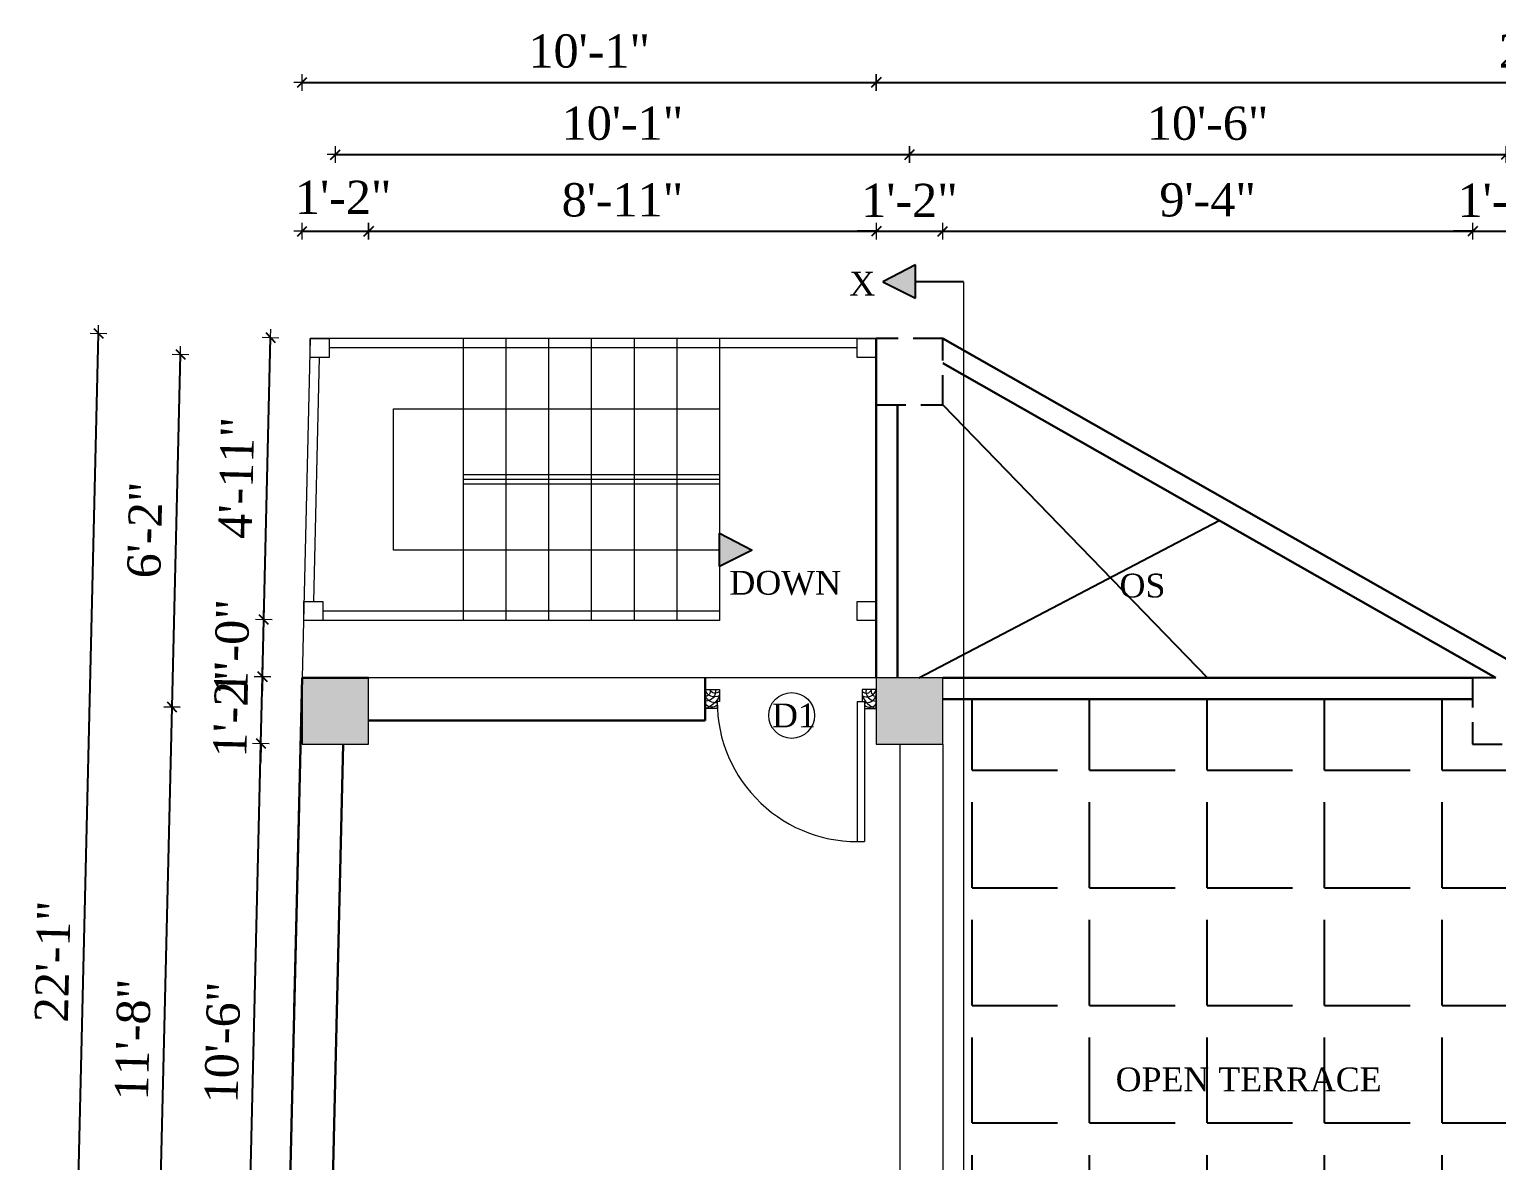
# Model space of a CAD drawing. Header units: inches. Extents: x 151827 to 346502, y -56182 to -23217.
# Drawn here: x 161632.8 to 161941.8, y -26557.4 to -26319.4 of the extents above; entities that cross this region are included whole.
import ezdxf

# ---------------------------------------------------------------- set-up
doc = ezdxf.new("R2010")
doc.units = ezdxf.units.IN
doc.header["$LTSCALE"] = 5
doc.header["$MEASUREMENT"] = 0
doc.linetypes.add('HIDDEN', pattern=[0.375, 0.25, -0.125])
for name, color, linetype, lineweight in [('A-WALL', 7, 'Continuous', 9), ('Dimension', 7, 'Continuous', 18), ('DOOR', 62, 'Continuous', 0)]:
    doc.layers.add(name, color=color, linetype=linetype, lineweight=lineweight)
doc.layers.add('dim line', color=7, linetype='Continuous', lineweight=15, true_color=0xfab2b2)
doc.layers.add('TEXT', color=6, linetype='Continuous')
doc.layers.add('WALL', color=7, linetype='Continuous')
doc.styles.add('ordinary', font='times.ttf')
doc.dimstyles.new('Copy of 96', dxfattribs={"dimtxt": 7, "dimasz": 4, "dimexe": 0.5, "dimexo": 0.5, "dimgap": 3, "dimtad": 1, "dimdec": 1, "dimzin": 11, "dimdsep": 46, "dimlunit": 4, "dimtxsty": 'ordinary', "dimblk": 'OBLIQUE', "dimcen": 0.09, "dimse1": 1, "dimse2": 1, "dimclrt": 6, "dimazin": 0, "dimtfac": 1, "dimtdec": 1, "dimtix": 1, "dimtmove": 2, "dimatfit": 3, "dimldrblk": 'leader', "dimfxl": 0.5, "dimfxlon": 1, "dimtolj": 1, "dimtzin": 0, "dimarcsym": 0})

# ---------------------------------------------------------------- blocks, each defined once
blk = doc.blocks.new('oblique')
at = {"color": 0, "lineweight": -2}
blk.add_line((0.25, 0.25), (-0.25, -0.25), dxfattribs=at)
at = {"layer": 'dim line', "lineweight": 9}
for p, q in [((-0.4375, 0), (0.4375, 0)), ((0, 0.4375), (0, -0.4375))]:
    blk.add_line(p, q, dxfattribs=at)
blk = doc.blocks.new('*D898')
at = {"layer": 'A-WALL', "color": 0, "lineweight": -2, "ltscale": 5, "transparency": 16777216}
blk.add_line((162115.56, -26455.78), (162115.56, -26398.4), dxfattribs=at)
at = {"layer": 'Defpoints', "color": 0, "ltscale": 5, "transparency": 16777216}
for p in [(161825.12, -26398.4), (162115.56, -26398.4), (161950.69, -26455.78)]:
    blk.add_point(p, dxfattribs=at)
at = {"layer": 'A-WALL', "color": 0, "lineweight": -2, "ltscale": 5, "transparency": 16777216, "xscale": 4, "yscale": 4, "zscale": 4}
for p, rotation in [((162115.56, -26398.4), 90), ((162115.56, -26455.78), 270)]:
    blk.add_blockref('oblique', p, dxfattribs=dict(at, rotation=rotation))
at = {"layer": 'A-WALL', "color": 6, "ltscale": 5, "transparency": 16777216, "insert": (162108.99, -26427.09), "char_height": 7, "attachment_point": 5, "rotation": 90, "style": 'ordinary'}
blk.add_mtext('\\A1;4\'-9"', dxfattribs=at)
blk = doc.blocks.new('_OBLIQUE')
at = {"color": 0, "linetype": 'ByBlock'}
blk.add_line((-0.5, -0.5), (0.5, 0.5), dxfattribs=at)
blk = doc.blocks.new('leader')
at = {"layer": 'Dimension'}
for p, q in [((0, -4.328), (0, 4.328)), ((-4.424, 0), (4.424, 0))]:
    blk.add_line(p, q, dxfattribs=at)
blk = doc.blocks.new('*D899')
at = {"layer": 'Defpoints', "color": 0, "linetype": 'HIDDEN', "ltscale": 5, "transparency": 16777216}
for p in [(161825.12, -26384.4), (162115.56, -26384.4), (161825.12, -26398.4)]:
    blk.add_point(p, dxfattribs=at)
at = {"layer": 'WALL', "color": 0, "lineweight": -2, "ltscale": 5, "transparency": 16777216}
for p, q in [((162115.56, -26384.4), (162115.56, -26380.4)), ((162115.56, -26398.4), (162115.56, -26384.4)), ((162115.56, -26398.4), (162115.56, -26402.4))]:
    blk.add_line(p, q, dxfattribs=at)
at = {"layer": 'WALL', "color": 0, "linetype": 'HIDDEN', "lineweight": -2, "ltscale": 5, "transparency": 16777216, "xscale": 4, "yscale": 4, "zscale": 4}
for p, rotation in [((162115.56, -26384.4), 270), ((162115.56, -26398.4), 90)]:
    blk.add_blockref('oblique', p, dxfattribs=dict(at, rotation=rotation))
at = {"layer": 'WALL', "color": 6, "linetype": 'HIDDEN', "ltscale": 5, "transparency": 16777216, "insert": (162109.06, -26391.4), "char_height": 7, "attachment_point": 5, "rotation": 90, "style": 'ordinary'}
blk.add_mtext('\\A1;1\'-2"', dxfattribs=at)
blk = doc.blocks.new('*D902')
at = {"layer": 'A-WALL', "color": 0, "lineweight": -2, "ltscale": 5, "transparency": 16777216}
blk.add_line((162130.52, -26462.78), (162130.52, -26391.4), dxfattribs=at)
at = {"layer": 'Defpoints', "color": 0, "ltscale": 5, "transparency": 16777216}
for p in [(161818.12, -26391.4), (162130.52, -26391.4), (161943.69, -26462.78)]:
    blk.add_point(p, dxfattribs=at)
at = {"layer": 'A-WALL', "color": 0, "lineweight": -2, "ltscale": 5, "transparency": 16777216, "xscale": 4, "yscale": 4, "zscale": 4}
for p, rotation in [((162130.52, -26391.4), 90), ((162130.52, -26462.78), 270)]:
    blk.add_blockref('oblique', p, dxfattribs=dict(at, rotation=rotation))
at = {"layer": 'A-WALL', "color": 6, "ltscale": 5, "transparency": 16777216, "insert": (162123.96, -26427.09), "char_height": 7, "attachment_point": 5, "rotation": 90, "style": 'ordinary'}
blk.add_mtext('\\A1;5\'-11"', dxfattribs=at)
blk = doc.blocks.new('*D904')
at = {"layer": 'A-WALL', "color": 0, "lineweight": -2, "ltscale": 5, "transparency": 16777216}
blk.add_line((162144.47, -26540.06), (162144.47, -26384.4), dxfattribs=at)
at = {"layer": 'Defpoints', "color": 0, "ltscale": 5, "transparency": 16777216}
for p in [(161825.12, -26384.4), (162144.47, -26384.4), (162098.93, -26540.06)]:
    blk.add_point(p, dxfattribs=at)
at = {"layer": 'A-WALL', "color": 0, "lineweight": -2, "ltscale": 5, "transparency": 16777216, "xscale": 4, "yscale": 4, "zscale": 4}
for p, rotation in [((162144.47, -26384.4), 90), ((162144.47, -26540.06), 270)]:
    blk.add_blockref('oblique', p, dxfattribs=dict(at, rotation=rotation))
at = {"layer": 'A-WALL', "color": 6, "ltscale": 5, "transparency": 16777216, "insert": (162137.91, -26462.23), "char_height": 7, "attachment_point": 5, "rotation": 90, "style": 'ordinary'}
blk.add_mtext('\\A1;13\'-0"', dxfattribs=at)
blk = doc.blocks.new('*D944')
at = {"layer": 'A-WALL', "color": 0, "lineweight": -2, "ltscale": 5, "transparency": 16777216}
blk.add_line((161678.54, -26595.86), (161681.53, -26469.57), dxfattribs=at)
at = {"layer": 'Defpoints', "color": 0, "ltscale": 5, "transparency": 16777216}
for p in [(161681.53, -26469.57), (161690.23, -26469.78), (161686.91, -26596.06)]:
    blk.add_point(p, dxfattribs=at)
at = {"layer": 'A-WALL', "color": 0, "lineweight": -2, "ltscale": 5, "transparency": 16777216, "xscale": 4, "yscale": 4, "zscale": 4}
for p, rotation in [((161681.53, -26469.57), 88.64238169298139), ((161678.54, -26595.86), 268.6423816929814)]:
    blk.add_blockref('oblique', p, dxfattribs=dict(at, rotation=rotation))
at = {"layer": 'A-WALL', "color": 6, "ltscale": 5, "transparency": 16777216, "insert": (161673.48, -26532.56), "char_height": 7, "attachment_point": 5, "rotation": 88.6424, "style": 'ordinary'}
blk.add_mtext('\\A1;10\'-6"', dxfattribs=at)
blk = doc.blocks.new('*D945')
at = {"layer": 'A-WALL', "color": 0, "lineweight": -2, "ltscale": 5, "transparency": 16777216}
for p, q in [((161681.87, -26455.58), (161681.96, -26451.58)), ((161681.53, -26469.57), (161681.87, -26455.58)), ((161681.53, -26469.57), (161681.44, -26473.57))]:
    blk.add_line(p, q, dxfattribs=at)
at = {"layer": 'Defpoints', "color": 0, "ltscale": 5, "transparency": 16777216}
for p in [(161681.87, -26455.58), (161690.23, -26455.78), (161690.23, -26469.78)]:
    blk.add_point(p, dxfattribs=at)
at = {"layer": 'A-WALL', "color": 0, "lineweight": -2, "ltscale": 5, "transparency": 16777216, "xscale": 4, "yscale": 4, "zscale": 4}
for p, rotation in [((161681.87, -26455.58), 268.6423816929814), ((161681.53, -26469.57), 88.64238169298143)]:
    blk.add_blockref('oblique', p, dxfattribs=dict(at, rotation=rotation))
at = {"layer": 'A-WALL', "color": 6, "ltscale": 5, "transparency": 16777216, "insert": (161675.2, -26462.42), "char_height": 7, "attachment_point": 5, "rotation": 88.6424, "style": 'ordinary'}
blk.add_mtext('\\A1;1\'-2"', dxfattribs=at)
blk = doc.blocks.new('*D905')
at = {"layer": 'A-WALL', "color": 0, "lineweight": -2, "ltscale": 5, "transparency": 16777216}
blk.add_line((161659.51, -26602.25), (161662.83, -26461.96), dxfattribs=at)
at = {"layer": 'Defpoints', "color": 0, "ltscale": 5, "transparency": 16777216}
for p in [(161662.83, -26461.96), (161697.23, -26462.78), (161693.91, -26603.06)]:
    blk.add_point(p, dxfattribs=at)
at = {"layer": 'A-WALL', "color": 0, "lineweight": -2, "ltscale": 5, "transparency": 16777216, "xscale": 4, "yscale": 4, "zscale": 4}
for p, rotation in [((161662.83, -26461.96), 88.64238169299772), ((161659.51, -26602.25), 268.6423816929977)]:
    blk.add_blockref('oblique', p, dxfattribs=dict(at, rotation=rotation))
at = {"layer": 'A-WALL', "color": 6, "ltscale": 5, "transparency": 16777216, "insert": (161654.61, -26531.95), "char_height": 7, "attachment_point": 5, "rotation": 88.6424, "style": 'ordinary'}
blk.add_mtext('\\A1;11\'-8"', dxfattribs=at)
blk = doc.blocks.new('*D906')
at = {"layer": 'A-WALL', "color": 0, "lineweight": -2, "ltscale": 5, "transparency": 16777216}
for p, q in [((161682.15, -26443.58), (161682.25, -26439.58)), ((161681.87, -26455.58), (161682.15, -26443.58)), ((161681.87, -26455.58), (161681.77, -26459.58))]:
    blk.add_line(p, q, dxfattribs=at)
at = {"layer": 'Defpoints', "color": 0, "ltscale": 5, "transparency": 16777216}
for p in [(161682.15, -26443.58), (161690.52, -26443.78), (161690.23, -26455.78)]:
    blk.add_point(p, dxfattribs=at)
at = {"layer": 'A-WALL', "color": 0, "lineweight": -2, "ltscale": 5, "transparency": 16777216, "xscale": 4, "yscale": 4, "zscale": 4}
for p, rotation in [((161682.15, -26443.58), 268.6423816929814), ((161681.87, -26455.58), 88.64238169298143)]:
    blk.add_blockref('oblique', p, dxfattribs=dict(at, rotation=rotation))
at = {"layer": 'A-WALL', "color": 6, "ltscale": 5, "transparency": 16777216, "insert": (161675.45, -26449.43), "char_height": 7, "attachment_point": 5, "rotation": 88.6424, "style": 'ordinary'}
blk.add_mtext('\\A1;1\'-0"', dxfattribs=at)
blk = doc.blocks.new('*D907')
at = {"layer": 'A-WALL', "color": 0, "lineweight": -2, "ltscale": 5, "transparency": 16777216}
blk.add_line((161662.83, -26461.96), (161664.59, -26387.76), dxfattribs=at)
at = {"layer": 'Defpoints', "color": 0, "ltscale": 5, "transparency": 16777216}
for p in [(161664.59, -26387.76), (161818.12, -26391.4), (161697.23, -26462.78)]:
    blk.add_point(p, dxfattribs=at)
at = {"layer": 'A-WALL', "color": 0, "lineweight": -2, "ltscale": 5, "transparency": 16777216, "xscale": 4, "yscale": 4, "zscale": 4}
for p, rotation in [((161664.59, -26387.76), 88.64238169298139), ((161662.83, -26461.96), 268.6423816929814)]:
    blk.add_blockref('oblique', p, dxfattribs=dict(at, rotation=rotation))
at = {"layer": 'A-WALL', "color": 6, "ltscale": 5, "transparency": 16777216, "insert": (161657.15, -26424.71), "char_height": 7, "attachment_point": 5, "rotation": 88.6424, "style": 'ordinary'}
blk.add_mtext('\\A1;6\'-2"', dxfattribs=at)
blk = doc.blocks.new('*D908')
at = {"layer": 'A-WALL', "color": 0, "lineweight": -2, "ltscale": 5, "transparency": 16777216}
blk.add_line((161641.05, -26648.01), (161647.33, -26383.34), dxfattribs=at)
at = {"layer": 'Defpoints', "color": 0, "ltscale": 5, "transparency": 16777216}
for p in [(161647.33, -26383.34), (161691.92, -26384.4), (161685.65, -26649.06)]:
    blk.add_point(p, dxfattribs=at)
at = {"layer": 'A-WALL', "color": 0, "lineweight": -2, "ltscale": 5, "transparency": 16777216, "xscale": 4, "yscale": 4, "zscale": 4}
for p, rotation in [((161647.33, -26383.34), 88.64238169298139), ((161641.05, -26648.01), 268.6423816929814)]:
    blk.add_blockref('oblique', p, dxfattribs=dict(at, rotation=rotation))
at = {"layer": 'A-WALL', "color": 6, "ltscale": 5, "transparency": 16777216, "insert": (161637.69, -26515.52), "char_height": 7, "attachment_point": 5, "rotation": 88.6424, "style": 'ordinary'}
blk.add_mtext('\\A1;22\'-1"', dxfattribs=at)
blk = doc.blocks.new('A$C27B36B59')
at = {"layer": 'DOOR'}
for p, q in [((0, 4), (0, 0)), ((2.5, 4), (0, 4)), ((2.5, 2.5), (2.5, 4)), ((0, 0), (3, 0)), ((3, 2.5), (2.5, 2.5)), ((3, 0), (3, 2.5))]:
    blk.add_line(p, q, dxfattribs=at)
for centre, radius, start, end in [((-1.4, -0.54), 4.75, 22.1411, 72.838), ((1.34, 2.09), 1.64, 45.138, 144.8948), ((2.21, 0.3), 2.49, 83.3149, 152.658), ((0.13, 0.37), 2.05, 349.4875, 93.6805), ((1.96, -0.47), 2.01, 58.7447, 166.495), ((-0.06, 0.32), 1.13, 343.542, 86.947), ((2.08, -0.4), 1.17, 38.2816, 160.1519)]:
    blk.add_arc(centre, radius, start, end, dxfattribs=at)
blk = doc.blocks.new('D2')
at = {"layer": 'DOOR'}
for p, q in [((74473.95, 24047.59), (74473.95, 24018.09)), ((74473.95, 24047.59), (74475.45, 24047.59)), ((74475.45, 24047.59), (74475.45, 24018.13))]:
    blk.add_line(p, q, dxfattribs=at)
blk.add_arc((74473.95, 24047.59), 29.5, 180, 272.9146, dxfattribs=at)
at = {"layer": 'DOOR', "xscale": -1, "rotation": 180}
blk.add_blockref('A$C27B36B59', (74441.95, 24050.09), dxfattribs=at)
at = {"layer": 'DOOR', "rotation": 180}
blk.add_blockref('A$C27B36B59', (74477.95, 24050.09), dxfattribs=at)
blk = doc.blocks.new('*D948')
at = {"layer": 'A-WALL', "color": 0, "lineweight": -2, "ltscale": 5, "transparency": 16777216}
blk.add_line((161682.15, -26443.58), (161683.56, -26384.2), dxfattribs=at)
at = {"layer": 'Defpoints', "color": 0, "ltscale": 5, "transparency": 16777216}
for p in [(161683.56, -26384.2), (161691.92, -26384.4, -72.71), (161690.52, -26443.78, -72.71)]:
    blk.add_point(p, dxfattribs=at)
at = {"layer": 'A-WALL', "color": 0, "lineweight": -2, "ltscale": 5, "transparency": 16777216, "xscale": 4, "yscale": 4, "zscale": 4}
for p, rotation in [((161683.56, -26384.2), 88.64238169298139), ((161682.15, -26443.58), 268.6423816929814)]:
    blk.add_blockref('oblique', p, dxfattribs=dict(at, rotation=rotation))
at = {"layer": 'A-WALL', "color": 6, "ltscale": 5, "transparency": 16777216, "insert": (161676.36, -26413.74), "char_height": 7, "attachment_point": 5, "rotation": 88.6424, "style": 'ordinary'}
blk.add_mtext('\\A1;4\'-11"', dxfattribs=at)
blk = doc.blocks.new('*D937')
at = {"layer": 'A-WALL', "color": 0, "lineweight": -2, "ltscale": 50, "transparency": 16777216}
blk.add_line((161690.23, -26361.84), (161704.23, -26361.84), dxfattribs=at)
at = {"layer": 'Defpoints', "color": 0, "ltscale": 50, "transparency": 16777216}
for p in [(161704.23, -26361.84), (161690.23, -26455.78), (161704.23, -26455.78)]:
    blk.add_point(p, dxfattribs=at)
at = {"layer": 'A-WALL', "color": 0, "lineweight": -2, "ltscale": 50, "transparency": 16777216, "xscale": 4, "yscale": 4, "zscale": 4, "rotation": 180}
blk.add_blockref('oblique', (161690.23, -26361.84), dxfattribs=at)
at = {"layer": 'A-WALL', "color": 0, "lineweight": -2, "ltscale": 50, "transparency": 16777216, "xscale": 4, "yscale": 4, "zscale": 4}
blk.add_blockref('oblique', (161704.23, -26361.84), dxfattribs=at)
at = {"layer": 'A-WALL', "color": 6, "ltscale": 50, "transparency": 16777216, "insert": (161698.88, -26354.7), "char_height": 7, "attachment_point": 5, "style": 'ordinary'}
blk.add_mtext('\\A1;1\'-2"', dxfattribs=at)
blk = doc.blocks.new('*D938')
at = {"layer": 'A-WALL', "color": 0, "lineweight": -2, "ltscale": 5, "transparency": 16777216}
blk.add_line((161704.23, -26361.84), (161811.12, -26361.84), dxfattribs=at)
at = {"layer": 'Defpoints', "color": 0, "ltscale": 5, "transparency": 16777216}
for p in [(161811.12, -26361.84), (161811.12, -26384.4), (161704.23, -26455.78)]:
    blk.add_point(p, dxfattribs=at)
at = {"layer": 'A-WALL', "color": 0, "lineweight": -2, "ltscale": 5, "transparency": 16777216, "xscale": 4, "yscale": 4, "zscale": 4, "rotation": 180}
blk.add_blockref('oblique', (161704.23, -26361.84), dxfattribs=at)
at = {"layer": 'A-WALL', "color": 0, "lineweight": -2, "ltscale": 5, "transparency": 16777216, "xscale": 4, "yscale": 4, "zscale": 4}
blk.add_blockref('oblique', (161811.12, -26361.84), dxfattribs=at)
at = {"layer": 'A-WALL', "color": 6, "ltscale": 5, "transparency": 16777216, "insert": (161757.68, -26355.28), "char_height": 7, "attachment_point": 5, "style": 'ordinary'}
blk.add_mtext('\\A1;8\'-11"', dxfattribs=at)
blk = doc.blocks.new('*D939')
at = {"layer": 'A-WALL', "color": 0, "lineweight": -2, "ltscale": 5, "transparency": 16777216}
for p, q in [((161811.12, -26361.84), (161807.12, -26361.84)), ((161811.12, -26361.84), (161825.12, -26361.84)), ((161825.12, -26361.84), (161829.12, -26361.84))]:
    blk.add_line(p, q, dxfattribs=at)
at = {"layer": 'Defpoints', "color": 0, "ltscale": 5, "transparency": 16777216}
for p in [(161825.12, -26361.84), (161811.12, -26384.4), (161825.12, -26384.4)]:
    blk.add_point(p, dxfattribs=at)
at = {"layer": 'A-WALL', "color": 0, "lineweight": -2, "ltscale": 5, "transparency": 16777216, "xscale": 4, "yscale": 4, "zscale": 4}
blk.add_blockref('oblique', (161811.12, -26361.84), dxfattribs=at)
at = {"layer": 'A-WALL', "color": 0, "lineweight": -2, "ltscale": 5, "transparency": 16777216, "xscale": 4, "yscale": 4, "zscale": 4, "rotation": 180}
blk.add_blockref('oblique', (161825.12, -26361.84), dxfattribs=at)
at = {"layer": 'A-WALL', "color": 6, "ltscale": 5, "transparency": 16777216, "insert": (161818.12, -26355.34), "char_height": 7, "attachment_point": 5, "style": 'ordinary'}
blk.add_mtext('\\A1;1\'-2"', dxfattribs=at)
blk = doc.blocks.new('*D925')
at = {"layer": 'A-WALL', "color": 0, "lineweight": -2, "ltscale": 5, "transparency": 16777216}
blk.add_line((161825.12, -26361.84), (161936.69, -26361.84), dxfattribs=at)
at = {"layer": 'Defpoints', "color": 0, "ltscale": 5, "transparency": 16777216}
for p in [(161936.69, -26361.84), (161825.12, -26384.4), (161936.69, -26455.78)]:
    blk.add_point(p, dxfattribs=at)
at = {"layer": 'A-WALL', "color": 0, "lineweight": -2, "ltscale": 5, "transparency": 16777216, "xscale": 4, "yscale": 4, "zscale": 4, "rotation": 180}
blk.add_blockref('oblique', (161825.12, -26361.84), dxfattribs=at)
at = {"layer": 'A-WALL', "color": 0, "lineweight": -2, "ltscale": 5, "transparency": 16777216, "xscale": 4, "yscale": 4, "zscale": 4}
blk.add_blockref('oblique', (161936.69, -26361.84), dxfattribs=at)
at = {"layer": 'A-WALL', "color": 6, "ltscale": 5, "transparency": 16777216, "insert": (161880.9, -26355.27), "char_height": 7, "attachment_point": 5, "style": 'ordinary'}
blk.add_mtext('\\A1;9\'-4"', dxfattribs=at)
blk = doc.blocks.new('*D926')
at = {"layer": 'A-WALL', "color": 0, "lineweight": -2, "ltscale": 5, "transparency": 16777216}
for p, q in [((161936.69, -26361.84), (161932.69, -26361.84)), ((161936.69, -26361.84), (161950.69, -26361.84)), ((161950.69, -26361.84), (161954.69, -26361.84))]:
    blk.add_line(p, q, dxfattribs=at)
at = {"layer": 'Defpoints', "color": 0, "ltscale": 5, "transparency": 16777216}
for p in [(161950.69, -26361.84), (161936.69, -26455.78), (161950.69, -26455.78)]:
    blk.add_point(p, dxfattribs=at)
at = {"layer": 'A-WALL', "color": 0, "lineweight": -2, "ltscale": 5, "transparency": 16777216, "xscale": 4, "yscale": 4, "zscale": 4}
blk.add_blockref('oblique', (161936.69, -26361.84), dxfattribs=at)
at = {"layer": 'A-WALL', "color": 0, "lineweight": -2, "ltscale": 5, "transparency": 16777216, "xscale": 4, "yscale": 4, "zscale": 4, "rotation": 180}
blk.add_blockref('oblique', (161950.69, -26361.84), dxfattribs=at)
at = {"layer": 'A-WALL', "color": 6, "ltscale": 5, "transparency": 16777216, "insert": (161943.69, -26355.34), "char_height": 7, "attachment_point": 5, "style": 'ordinary'}
blk.add_mtext('\\A1;1\'-2"', dxfattribs=at)
blk = doc.blocks.new('*D930')
at = {"layer": 'A-WALL', "color": 0, "lineweight": -2, "ltscale": 5, "transparency": 16777216}
blk.add_line((161697.23, -26345.71), (161818.12, -26345.71), dxfattribs=at)
at = {"layer": 'Defpoints', "color": 0, "ltscale": 5, "transparency": 16777216}
for p in [(161818.12, -26345.71), (161697.23, -26462.78), (161818.12, -26462.78)]:
    blk.add_point(p, dxfattribs=at)
at = {"layer": 'A-WALL', "color": 0, "lineweight": -2, "ltscale": 5, "transparency": 16777216, "xscale": 4, "yscale": 4, "zscale": 4, "rotation": 180}
blk.add_blockref('oblique', (161697.23, -26345.71), dxfattribs=at)
at = {"layer": 'A-WALL', "color": 0, "lineweight": -2, "ltscale": 5, "transparency": 16777216, "xscale": 4, "yscale": 4, "zscale": 4}
blk.add_blockref('oblique', (161818.12, -26345.71), dxfattribs=at)
at = {"layer": 'A-WALL', "color": 6, "ltscale": 5, "transparency": 16777216, "insert": (161757.68, -26339.15), "char_height": 7, "attachment_point": 5, "style": 'ordinary'}
blk.add_mtext('\\A1;10\'-1"', dxfattribs=at)
blk = doc.blocks.new('*D931')
at = {"layer": 'A-WALL', "color": 0, "lineweight": -2, "ltscale": 5, "transparency": 16777216}
blk.add_line((161818.12, -26345.71), (161943.69, -26345.71), dxfattribs=at)
at = {"layer": 'Defpoints', "color": 0, "ltscale": 5, "transparency": 16777216}
for p in [(161943.69, -26345.71), (161818.12, -26462.78), (161943.69, -26462.78)]:
    blk.add_point(p, dxfattribs=at)
at = {"layer": 'A-WALL', "color": 0, "lineweight": -2, "ltscale": 5, "transparency": 16777216, "xscale": 4, "yscale": 4, "zscale": 4, "rotation": 180}
blk.add_blockref('oblique', (161818.12, -26345.71), dxfattribs=at)
at = {"layer": 'A-WALL', "color": 0, "lineweight": -2, "ltscale": 5, "transparency": 16777216, "xscale": 4, "yscale": 4, "zscale": 4}
blk.add_blockref('oblique', (161943.69, -26345.71), dxfattribs=at)
at = {"layer": 'A-WALL', "color": 6, "ltscale": 5, "transparency": 16777216, "insert": (161880.9, -26339.15), "char_height": 7, "attachment_point": 5, "style": 'ordinary'}
blk.add_mtext('\\A1;10\'-6"', dxfattribs=at)
blk = doc.blocks.new('*D933')
at = {"layer": 'A-WALL', "color": 0, "lineweight": -2, "ltscale": 5, "transparency": 16777216}
blk.add_line((161690.23, -26330.51), (161811.12, -26330.51), dxfattribs=at)
at = {"layer": 'Defpoints', "color": 0, "ltscale": 5, "transparency": 16777216}
for p in [(161811.12, -26330.51), (161811.12, -26384.4), (161690.23, -26455.78)]:
    blk.add_point(p, dxfattribs=at)
at = {"layer": 'A-WALL', "color": 0, "lineweight": -2, "ltscale": 5, "transparency": 16777216, "xscale": 4, "yscale": 4, "zscale": 4, "rotation": 180}
blk.add_blockref('oblique', (161690.23, -26330.51), dxfattribs=at)
at = {"layer": 'A-WALL', "color": 0, "lineweight": -2, "ltscale": 5, "transparency": 16777216, "xscale": 4, "yscale": 4, "zscale": 4}
blk.add_blockref('oblique', (161811.12, -26330.51), dxfattribs=at)
at = {"layer": 'A-WALL', "color": 6, "ltscale": 5, "transparency": 16777216, "insert": (161750.68, -26323.95), "char_height": 7, "attachment_point": 5, "style": 'ordinary'}
blk.add_mtext('\\A1;10\'-1"', dxfattribs=at)
blk = doc.blocks.new('*D934')
at = {"layer": 'A-WALL', "color": 0, "lineweight": -2, "ltscale": 5, "transparency": 16777216}
blk.add_line((161811.12, -26330.51), (162098.93, -26330.51), dxfattribs=at)
at = {"layer": 'Defpoints', "color": 0, "ltscale": 5, "transparency": 16777216}
for p in [(162098.93, -26330.51), (161811.12, -26384.4), (162098.93, -26540.06)]:
    blk.add_point(p, dxfattribs=at)
at = {"layer": 'A-WALL', "color": 0, "lineweight": -2, "ltscale": 5, "transparency": 16777216, "xscale": 4, "yscale": 4, "zscale": 4, "rotation": 180}
blk.add_blockref('oblique', (161811.12, -26330.51), dxfattribs=at)
at = {"layer": 'A-WALL', "color": 0, "lineweight": -2, "ltscale": 5, "transparency": 16777216, "xscale": 4, "yscale": 4, "zscale": 4}
blk.add_blockref('oblique', (162098.93, -26330.51), dxfattribs=at)
at = {"layer": 'A-WALL', "color": 6, "ltscale": 5, "transparency": 16777216, "insert": (161955.02, -26323.95), "char_height": 7, "attachment_point": 5, "style": 'ordinary'}
blk.add_mtext('\\A1;24\'-0"', dxfattribs=at)

msp = doc.modelspace()

# ---------------------------------------------------------------- hatches: boundary and pattern name
at = {"ltscale": 5}
for points in [[(161819.41, -26375.92), (161819.41, -26368.91), (161812.52, -26372.5)], [(161778.12, -26432.36), (161778.12, -26425.35), (161785.01, -26428.93)]]:
    msp.add_hatch(color=256, dxfattribs=at).paths.add_polyline_path(points)
at = {"layer": 'WALL', "linetype": 'ByBlock', "ltscale": 5, "true_color": 0xf8991e}
h = msp.add_hatch(color=30, dxfattribs=at)
h.dxf.hatch_style = 1
h.paths.add_polyline_path([(161690.23, -26469.78), (161704.23, -26469.78), (161704.23, -26455.78), (161690.23, -26455.78)])
h = msp.add_hatch(color=30, dxfattribs=at)
h.dxf.hatch_style = 1
h.paths.add_polyline_path([(161811.12, -26469.78), (161825.12, -26469.78), (161825.12, -26455.78), (161811.12, -26455.78)])
h = msp.add_hatch(dxfattribs=at)
h.set_pattern_fill('ANGLE', color=30, scale=90)
h.set_pattern_definition([(0, (23355.018, 650.744), (0, 24.75), [18, -6.75]), (90, (23355.018, 650.744), (-24.75, 2e-15), [18, -6.75])])
h.paths.add_polyline_path([(161825.12, -26460.28), (161825.12, -26469.78), (161825.12, -26596.06), (161825.12, -26610.06), (161811.12, -26610.06), (161736.91, -26610.06), (161736.91, -26605.06), (161734.37, -26605.06, -0.414214), (161703.41, -26633.02), (161703.41, -26605.06), (161700.91, -26605.06), (161700.91, -26610.06), (161691.08, -26610.06), (161690.26, -26644.56), (162026.04, -26644.56), (162048.34, -26610.06), (161950.69, -26610.06), (161936.69, -26610.06), (161936.69, -26596.06), (161946.19, -26596.06), (161946.19, -26469.78), (161936.69, -26469.78), (161936.69, -26460.28)])
h.paths.add_polyline_path([(161860.25, -26544.2), (161917.57, -26544.2), (161917.57, -26536.53), (161860.25, -26536.53)], flags=24)

# ---------------------------------------------------------------- linework, layer by layer
at = {"ltscale": 5}
for p, q in [((161819.41, -26368.91, -72.71), (161812.52, -26372.5, -72.71)), ((161819.41, -26375.92, -72.71), (161819.41, -26368.91, -72.71)), ((161812.52, -26372.5, -72.71), (161819.41, -26375.92, -72.71)), ((161829.5, -26372.5, -72.71), (161819.41, -26372.5, -72.71)), ((161778.12, -26432.36, -72.71), (161778.12, -26425.35, -72.71)), ((161778.12, -26425.35, -72.71), (161785.01, -26428.93, -72.71)), ((161785.01, -26428.93, -72.71), (161778.12, -26432.36, -72.71))]:
    msp.add_line(p, q, dxfattribs=at)
at = {"layer": 'A-WALL', "ltscale": 5}
for p, q in [((161829.5, -26372.5, -72.71), (161829.5, -26661.06, -72.71)), ((161691.92, -26384.4, -72.71), (161690.23, -26455.78, -72.71)), ((161811.12, -26384.4, -72.71), (161691.92, -26384.4, -72.71)), ((161724.12, -26384.4, -72.71), (161724.12, -26443.78, -72.71)), ((161733.12, -26384.4, -72.71), (161733.12, -26443.78, -72.71)), ((161742.12, -26384.4, -72.71), (161742.12, -26443.78, -72.71)), ((161751.12, -26384.4, -72.71), (161751.12, -26443.78, -72.71)), ((161760.12, -26384.4, -72.71), (161760.12, -26443.78, -72.71)), ((161769.12, -26384.4, -72.71), (161769.12, -26443.78, -72.71)), ((161778.12, -26384.4, -72.71), (161778.12, -26414.09, -72.71)), ((161693.83, -26388.4, -72.71), (161692.61, -26439.78, -72.71)), ((161807.12, -26386.4, -72.71), (161695.92, -26386.4, -72.71)), ((161709.5, -26428.93, -72.71), (161709.5, -26399.24, -72.71)), ((161709.5, -26399.24, -72.71), (161778.12, -26399.24, -72.71)), ((161778.12, -26413.09, -72.71), (161724.12, -26413.09, -72.71)), ((161778.12, -26414.09, -72.71), (161724.12, -26414.09, -72.71)), ((161778.12, -26415.09, -72.71), (161724.12, -26415.09, -72.71)), ((161778.12, -26414.09, -72.71), (161778.12, -26443.78, -72.71)), ((161778.12, -26428.93, -72.71), (161709.5, -26428.93, -72.71)), ((161778.12, -26443.78, -72.71), (161690.52, -26443.78, -72.71)), ((161778.12, -26441.78, -72.71), (161694.61, -26441.78, -72.71)), ((161811.12, -26443.78, -72.71), (161807.12, -26443.78, -72.71)), ((161811.12, -26455.78, -72.71), (161690.23, -26455.78, -72.71)), ((161816.12, -26469.78, -72.71), (161816.12, -26596.06, -72.71)), ((161825.12, -26469.78, -72.71), (161825.12, -26596.06, -72.71))]:
    msp.add_line(p, q, dxfattribs=at)
at = {"layer": 'A-WALL', "lineweight": 30}
for p, q in [((161811.12, -26384.4, -72.71), (161811.12, -26455.78, -72.71)), ((161825.12, -26384.4, -72.71), (161950.69, -26455.78, -72.71)), ((161825.12, -26389.57, -72.71), (161941.58, -26455.78, -72.71)), ((161811.12, -26398.4, -72.71), (161811.12, -26455.78, -72.71)), ((161815.62, -26398.4, -72.71), (161815.62, -26455.78, -72.71)), ((161690.23, -26455.78, -72.71), (161686.58, -26610.06, -72.71)), ((161704.23, -26455.78, -72.71), (161690.23, -26455.78, -72.71)), ((161704.23, -26455.78, -72.71), (161690.23, -26455.78, -72.71)), ((161775.12, -26464.78, -72.71), (161775.12, -26455.78, -72.71)), ((161825.12, -26455.78, -72.71), (161936.69, -26455.78, -72.71)), ((161936.69, -26460.28, -72.71), (161825.12, -26460.28, -72.71)), ((161704.23, -26464.78, -72.71), (161775.12, -26464.78, -72.71)), ((161698.9, -26469.78, -72.71), (161695.91, -26596.06, -72.71)), ((161688.58, -26525.71, -72.71), (161689.59, -26482.72, -72.71))]:
    msp.add_line(p, q, dxfattribs=at)
at = {"layer": 'A-WALL', "ltscale": 5, "elevation": -72.71}
for points in [[(161691.92, -26384.4), (161695.92, -26384.4), (161695.92, -26388.4), (161691.92, -26388.4)], [(161807.12, -26384.4), (161811.12, -26384.4), (161811.12, -26388.4), (161807.12, -26388.4)], [(161690.61, -26439.78), (161694.61, -26439.78), (161694.61, -26443.78), (161690.61, -26443.78)], [(161807.12, -26439.78), (161811.12, -26439.78), (161811.12, -26443.78), (161807.12, -26443.78)], [(161690.23, -26469.78), (161704.23, -26469.78), (161704.23, -26455.78), (161690.23, -26455.78)], [(161811.12, -26469.78), (161825.12, -26469.78), (161825.12, -26455.78), (161811.12, -26455.78)]]:
    msp.add_lwpolyline(points, close=True, dxfattribs=at)
at = {"layer": 'A-WALL', "ltscale": 5}
msp.add_circle((161793.3, -26463.73, -72.71), 4.82, dxfattribs=at)
at = {"layer": 'WALL', "color": 30, "linetype": 'ByBlock', "ltscale": 5, "true_color": 0xf8991e}
for p, q in [((161825.12, -26398.4, -72.71), (161880.9, -26455.78, -72.71)), ((161820.12, -26455.78, -72.71), (161883.35, -26422.68, -72.71))]:
    msp.add_line(p, q, dxfattribs=at)
at = {"layer": 'WALL', "color": 2, "linetype": 'HIDDEN', "ltscale": 5, "elevation": -72.71}
for points in [[(161811.12, -26398.4), (161825.12, -26398.4), (161825.12, -26384.4), (161811.12, -26384.4)], [(161936.69, -26469.78), (161950.69, -26469.78), (161950.69, -26455.78), (161936.69, -26455.78)]]:
    msp.add_lwpolyline(points, close=True, dxfattribs=at)

# ---------------------------------------------------------------- block references
at = {"layer": 'WALL', "color": 2, "linetype": 'ByBlock'}
msp.add_blockref('D2', (87333.17, -50508.37, -72.71), dxfattribs=at)

# ---------------------------------------------------------------- texts
at = {"layer": 'TEXT', "style": 'ordinary'}
for s, p in [('X', (161805.45, -26375.37, -72.71)), ('DOWN', (161780.21, -26438.31, -72.71)), ('OS', (161862.35, -26438.89, -72.71)), ('D1', (161789.17, -26466.22, -72.71)), ('OPEN TERRACE', (161861.53, -26542.81, -72.71))]:
    msp.add_text(s, height=5, dxfattribs=at).set_placement(p)

# ---------------------------------------------------------------- dimensions: what is measured, and where the dimension line sits
at = {"layer": 'A-WALL', "ltscale": 5}
for base, p1, p2, picture, middle in [((161811.12, -26330.51, -72.71), (161690.23, -26455.78, -72.71), (161811.12, -26384.4, -72.71), '*D933', (161750.68, -26323.95, -72.71)), ((162098.93, -26330.51, -72.71), (161811.12, -26384.4, -72.71), (162098.93, -26540.06, -72.71), '*D934', (161955.02, -26323.95, -72.71)), ((161818.12, -26345.71, -72.71), (161697.23, -26462.78, -72.71), (161818.12, -26462.78, -72.71), '*D930', (161757.68, -26339.15, -72.71)), ((161943.69, -26345.71, -72.71), (161818.12, -26462.78, -72.71), (161943.69, -26462.78, -72.71), '*D931', (161880.9, -26339.15, -72.71)), ((161811.12, -26361.84, -72.71), (161704.23, -26455.78, -72.71), (161811.12, -26384.4, -72.71), '*D938', (161757.68, -26355.28, -72.71)), ((161825.12, -26361.84, -72.71), (161811.12, -26384.4, -72.71), (161825.12, -26384.4, -72.71), '*D939', (161818.12, -26355.34, -72.71)), ((161936.69, -26361.84, -72.71), (161825.12, -26384.4, -72.71), (161936.69, -26455.78, -72.71), '*D925', (161880.9, -26355.27, -72.71)), ((161950.69, -26361.84, -72.71), (161936.69, -26455.78, -72.71), (161950.69, -26455.78, -72.71), '*D926', (161943.69, -26355.34, -72.71))]:
    dim = msp.add_linear_dim(base=base, p1=p1, p2=p2, dimstyle='Copy of 96', override={"dimdec": 0, "dimblk": 'oblique', "dimtdec": 0, "dimarcsym": 1}, dxfattribs=at)
    dim.commit()
    dim.dimension.update_dxf_attribs({"geometry": picture, "text_midpoint": middle})
at = {"layer": 'A-WALL', "ltscale": 50}
dim = msp.add_linear_dim(base=(161704.23, -26361.84, -72.71), p1=(161690.23, -26455.78, -72.71), p2=(161704.23, -26455.78, -72.71), dimstyle='Copy of 96', override={"dimdec": 0, "dimblk": 'oblique', "dimtdec": 0, "dimarcsym": 1}, dxfattribs=at)
dim.commit()
dim.dimension.update_dxf_attribs({"geometry": '*D937', "text_midpoint": (161698.88, -26354.7, -72.71), "dimtype": 160})
at = {"layer": 'A-WALL', "ltscale": 5}
for base, p1, p2, angle, picture, middle in [((161647.33, -26383.34, -72.71), (161685.65, -26649.06, -72.71), (161691.92, -26384.4, -72.71), 268.6424, '*D908', (161637.69, -26515.52, -72.71)), ((161683.56, -26384.2), (161690.52, -26443.78, -72.71), (161691.92, -26384.4, -72.71), 268.6424, '*D948', (161676.36, -26413.74)), ((162144.47, -26384.4, -72.71), (162098.93, -26540.06, -72.71), (161825.12, -26384.4, -72.71), 90, '*D904', (162137.91, -26462.23, -72.71)), ((161664.59, -26387.76, -72.71), (161697.23, -26462.78, -72.71), (161818.12, -26391.4, -72.71), 268.6424, '*D907', (161657.15, -26424.71, -72.71)), ((162130.52, -26391.4, -72.71), (161943.69, -26462.78, -72.71), (161818.12, -26391.4, -72.71), 90, '*D902', (162123.96, -26427.09, -72.71)), ((162115.56, -26398.4, -72.71), (161950.69, -26455.78, -72.71), (161825.12, -26398.4, -72.71), 90, '*D898', (162108.99, -26427.09, -72.71)), ((161682.15, -26443.58, -72.71), (161690.23, -26455.78, -72.71), (161690.52, -26443.78, -72.71), 268.6424, '*D906', (161675.45, -26449.43, -72.71)), ((161681.87, -26455.58, -72.71), (161690.23, -26469.78, -72.71), (161690.23, -26455.78, -72.71), 268.6424, '*D945', (161675.2, -26462.42, -72.71)), ((161681.53, -26469.57, -72.71), (161686.91, -26596.06, -72.71), (161690.23, -26469.78, -72.71), 268.6424, '*D944', (161673.48, -26532.56, -72.71))]:
    dim = msp.add_linear_dim(base=base, p1=p1, p2=p2, angle=angle, dimstyle='Copy of 96', override={"dimdec": 0, "dimblk": 'oblique', "dimtdec": 0, "dimarcsym": 1}, dxfattribs=at)
    dim.commit()
    dim.dimension.update_dxf_attribs({"geometry": picture, "text_midpoint": middle})
dim = msp.add_aligned_dim(p1=(161693.91, -26603.06, -72.71), p2=(161697.23, -26462.78, -72.71), distance=34.41, dimstyle='Copy of 96', override={"dimdec": 0, "dimblk": 'oblique', "dimtdec": 0, "dimarcsym": 1}, dxfattribs=at)
dim.commit()
dim.dimension.update_dxf_attribs({"geometry": '*D905', "text_midpoint": (161654.61, -26531.95, -72.71)})
at = {"layer": 'WALL', "color": 2, "linetype": 'HIDDEN', "ltscale": 5}
dim = msp.add_linear_dim(base=(162115.56, -26384.4, -72.71), p1=(161825.12, -26398.4, -72.71), p2=(161825.12, -26384.4, -72.71), angle=90, dimstyle='Copy of 96', override={"dimdec": 0, "dimblk": 'oblique', "dimtdec": 0, "dimarcsym": 1}, dxfattribs=at)
dim.commit()
dim.dimension.update_dxf_attribs({"geometry": '*D899', "text_midpoint": (162109.06, -26391.4, -72.71)})

doc.saveas('drawing.dxf')
